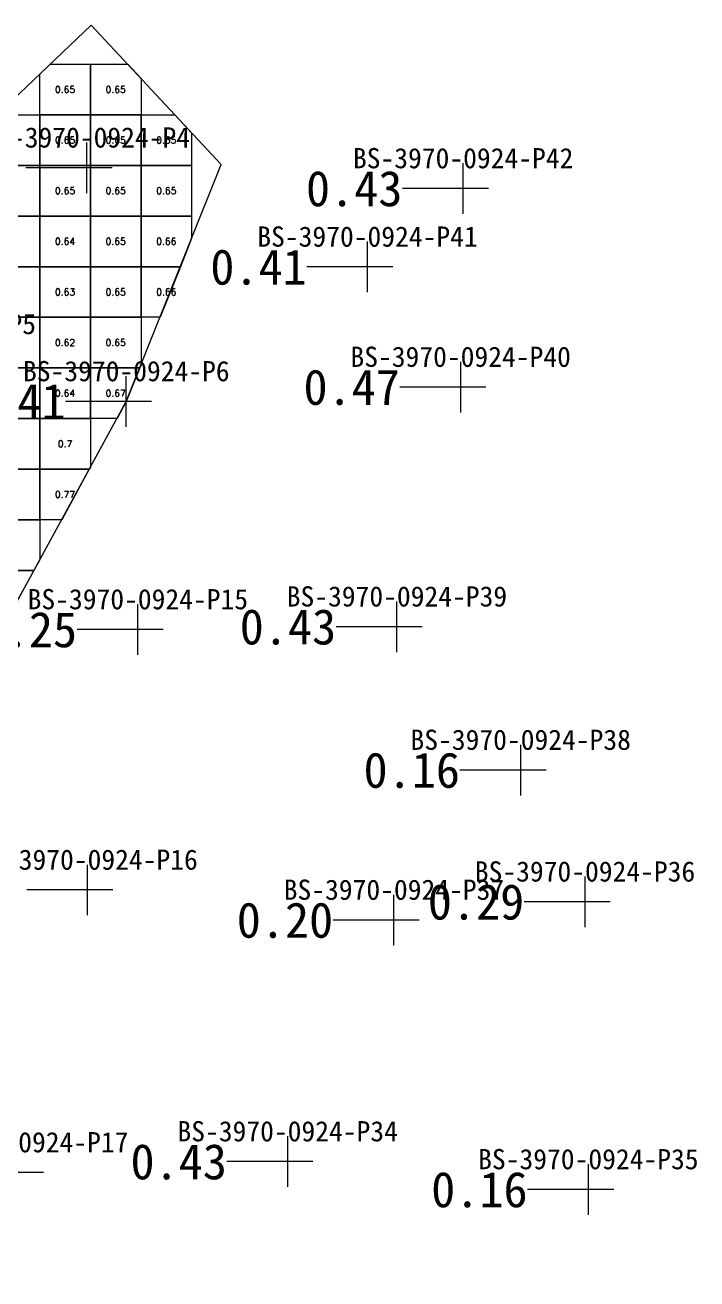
# Model space of a CAD drawing. Header units: inches. Extents: x 469949.6 to 469986.7, y 4349830.5 to 4349873.1.
# Drawn here: x 469972.35 to 469985.62, y 4349848.33 to 4349873.1 of the extents above; entities that cross this region are included whole.
import ezdxf
from ezdxf.enums import TextEntityAlignment as Align

# ---------------------------------------------------------------- set-up
doc = ezdxf.new("R2010")
doc.units = ezdxf.units.IN
doc.header["$MEASUREMENT"] = 0
for name, color, linetype, lineweight in [('点', 7, 'Continuous', 0), ('爆区方格网', 7, 'Continuous', 0), ('线条', 7, 'Continuous', 0), ('钻孔', 7, 'Continuous', 0)]:
    doc.layers.add(name, color=color, linetype=linetype, lineweight=lineweight)
doc.styles.add('3dmine_textStyle_1', font='txt.shx', dxfattribs={"height": 1, "bigfont": 'gbcbig.shx'})
doc.styles.add('3dmine_textStyle_2', font='', dxfattribs={"height": 1})
doc.styles.get('3dmine_textStyle_2').set_extended_font_data('SimSun-ExtB')

msp = doc.modelspace()

# ---------------------------------------------------------------- hatches: boundary and pattern name
at = {"layer": '钻孔', "linetype": 'Continuous', "lineweight": 0, "true_color": 0x00ffff, "extrusion": (0, 1, 0)}
msp.add_hatch(color=4, dxfattribs=at).paths.add_polyline_path([(-469974.572, 3960.474), (-469973.572, 3960.474), (-469973.572, 3971.474), (-469974.572, 3971.474)], flags=0)
at = {"layer": '钻孔', "linetype": 'Continuous', "lineweight": 0, "true_color": 0x808080, "extrusion": (0, 1, 0)}
for points in [[(-469982.007, 3960.174), (-469981.007, 3960.174), (-469981.007, 3969.174), (-469982.007, 3969.174)], [(-469980.118, 3960.241), (-469979.118, 3960.241), (-469979.118, 3969.241), (-469980.118, 3969.241)], [(-469981.958, 3959.549), (-469980.958, 3959.549), (-469980.958, 3969.549), (-469981.958, 3969.549)], [(-469975.354, 3960.384), (-469974.354, 3960.384), (-469974.354, 3971.384), (-469975.354, 3971.384)], [(-469975.582, 3960.267), (-469974.582, 3960.267), (-469974.582, 3971.267), (-469975.582, 3971.267)], [(-469980.699, 3960.431), (-469979.699, 3960.431), (-469979.699, 3969.431), (-469980.699, 3969.431)], [(-469983.144, 3959.645), (-469982.144, 3959.645), (-469982.144, 3969.645), (-469983.144, 3969.645)], [(-469974.589, 3959.999), (-469973.589, 3959.999), (-469973.589, 3970.999), (-469974.589, 3970.999)], [(-469984.414, 3960.461), (-469983.414, 3960.461), (-469983.414, 3969.461), (-469984.414, 3969.461)], [(-469980.64, 3959.534), (-469979.64, 3959.534), (-469979.64, 3969.534), (-469980.64, 3969.534)], [(-469978.541, 3960.451), (-469977.541, 3960.451), (-469977.541, 3970.451), (-469978.541, 3970.451)], [(-469973.219, 3959.983), (-469972.219, 3959.983), (-469972.219, 3970.983), (-469973.219, 3970.983)], [(-469984.48, 3959.643), (-469983.48, 3959.643), (-469983.48, 3969.643), (-469984.48, 3969.643)]]:
    msp.add_hatch(color=8, dxfattribs=at).paths.add_polyline_path(points, flags=0)

# ---------------------------------------------------------------- linework, layer by layer
at = {"color": 4, "linetype": 'Continuous', "lineweight": 0, "true_color": 0x00ffff, "elevation": 3967.064}
msp.add_lwpolyline([(469949.643, 4349856.824), (469953.351, 4349853.242), (469957.177, 4349854.112), (469959.157, 4349851.342), (469961.487, 4349848.529), (469966.962, 4349848.326), (469970.231, 4349850.533), (469970.966, 4349856.093), (469971.906, 4349861.186), (469974.354, 4349865.663), (469976.229, 4349870.344), (469976.229, 4349870.344), (469973.662, 4349873.101), (469970.686, 4349870.267), (469967.582, 4349866.348), (469966.694, 4349864.282), (469965.062, 4349864.128), (469961.067, 4349861.608), (469957.968, 4349859.238), (469952.822, 4349859.823), (469949.643, 4349856.824)], dxfattribs=at)
at = {"layer": '点', "color": 138, "linetype": 'Continuous', "lineweight": 0, "true_color": 0x004c4c}
for points, elevation in [([(469973.572, 4349869.78), (469973.572, 4349870.78)], 3971.474), ([(469981.007, 4349869.371), (469981.007, 4349870.371)], 3969.174), ([(469974.072, 4349870.28), (469973.072, 4349870.28)], 3971.474), ([(469981.507, 4349869.871), (469980.507, 4349869.871)], 3969.174), ([(469979.118, 4349867.822), (469979.118, 4349868.822)], 3969.241), ([(469979.618, 4349868.322), (469978.618, 4349868.322)], 3969.241), ([(469980.958, 4349865.447), (469980.958, 4349866.447)], 3969.549), ([(469974.354, 4349865.163), (469974.354, 4349866.163)], 3971.384), ([(469981.458, 4349865.947), (469980.458, 4349865.947)], 3969.549), ([(469974.854, 4349865.663), (469973.854, 4349865.663)], 3971.384), ([(469974.582, 4349860.657), (469974.582, 4349861.657)], 3971.267), ([(469979.699, 4349860.712), (469979.699, 4349861.712)], 3969.431), ([(469975.082, 4349861.157), (469974.082, 4349861.157)], 3971.267), ([(469980.199, 4349861.212), (469979.199, 4349861.212)], 3969.431), ([(469982.144, 4349857.88), (469982.144, 4349858.88)], 3969.645), ([(469982.644, 4349858.38), (469981.644, 4349858.38)], 3969.645), ([(469973.589, 4349855.511), (469973.589, 4349856.511)], 3970.999), ([(469983.414, 4349855.277), (469983.414, 4349856.277)], 3969.461), ([(469974.089, 4349856.011), (469973.089, 4349856.011)], 3970.999), ([(469979.64, 4349854.917), (469979.64, 4349855.917)], 3969.534), ([(469983.914, 4349855.777), (469982.914, 4349855.777)], 3969.461), ([(469980.14, 4349855.417), (469979.14, 4349855.417)], 3969.534), ([(469977.541, 4349850.144), (469977.541, 4349851.144)], 3970.451), ([(469978.041, 4349850.644), (469977.041, 4349850.644)], 3970.451), ([(469983.48, 4349849.593), (469983.48, 4349850.593)], 3969.643), ([(469972.719, 4349850.428), (469971.719, 4349850.428)], 3970.983), ([(469983.98, 4349850.093), (469982.98, 4349850.093)], 3969.643)]:
    msp.add_lwpolyline(points, dxfattribs=dict(at, elevation=elevation))
at = {"layer": '爆区方格网', "color": 4, "linetype": 'Continuous', "lineweight": 0, "true_color": 0x00ffff, "elevation": 3971.107}
for points in [[(469973.644, 4349871.327), (469972.644, 4349871.327), (469972.644, 4349872.131), (469972.85, 4349872.327), (469973.644, 4349872.327), (469973.644, 4349871.327)], [(469974.644, 4349872.046), (469974.644, 4349871.327), (469973.644, 4349871.327), (469973.644, 4349872.327), (469974.382, 4349872.327), (469974.644, 4349872.046)], [(469972.644, 4349870.327), (469971.644, 4349870.327), (469971.644, 4349871.179), (469971.799, 4349871.327), (469972.644, 4349871.327), (469972.644, 4349870.327)], [(469973.644, 4349870.327), (469972.644, 4349870.327), (469972.644, 4349871.327), (469973.644, 4349871.327), (469973.644, 4349870.327)], [(469974.644, 4349870.327), (469973.644, 4349870.327), (469973.644, 4349871.327), (469974.644, 4349871.327), (469974.644, 4349870.327)], [(469975.644, 4349870.972), (469975.644, 4349870.327), (469974.644, 4349870.327), (469974.644, 4349871.327), (469975.313, 4349871.327), (469975.644, 4349870.972)], [(469972.644, 4349869.327), (469971.644, 4349869.327), (469971.644, 4349870.327), (469972.644, 4349870.327), (469972.644, 4349869.327)], [(469973.644, 4349869.327), (469972.644, 4349869.327), (469972.644, 4349870.327), (469973.644, 4349870.327), (469973.644, 4349869.327)], [(469974.644, 4349869.327), (469973.644, 4349869.327), (469973.644, 4349870.327), (469974.644, 4349870.327), (469974.644, 4349869.327)], [(469975.644, 4349869.327), (469974.644, 4349869.327), (469974.644, 4349870.327), (469975.644, 4349870.327), (469975.644, 4349869.327)], [(469972.644, 4349868.327), (469971.644, 4349868.327), (469971.644, 4349869.327), (469972.644, 4349869.327), (469972.644, 4349868.327)], [(469973.644, 4349868.327), (469972.644, 4349868.327), (469972.644, 4349869.327), (469973.644, 4349869.327), (469973.644, 4349868.327)], [(469974.644, 4349868.327), (469973.644, 4349868.327), (469973.644, 4349869.327), (469974.644, 4349869.327), (469974.644, 4349868.327)], [(469975.644, 4349868.884), (469975.421, 4349868.327), (469974.644, 4349868.327), (469974.644, 4349869.327), (469975.644, 4349869.327), (469975.644, 4349868.884)], [(469972.644, 4349867.327), (469971.644, 4349867.327), (469971.644, 4349868.327), (469972.644, 4349868.327), (469972.644, 4349867.327)], [(469973.644, 4349867.327), (469972.644, 4349867.327), (469972.644, 4349868.327), (469973.644, 4349868.327), (469973.644, 4349867.327)], [(469974.644, 4349867.327), (469973.644, 4349867.327), (469973.644, 4349868.327), (469974.644, 4349868.327), (469974.644, 4349867.327)], [(469975.02, 4349867.327), (469974.644, 4349867.327), (469974.644, 4349868.327), (469975.421, 4349868.327), (469975.02, 4349867.327)], [(469972.644, 4349866.327), (469971.644, 4349866.327), (469971.644, 4349867.327), (469972.644, 4349867.327), (469972.644, 4349866.327)], [(469973.644, 4349866.327), (469972.644, 4349866.327), (469972.644, 4349867.327), (469973.644, 4349867.327), (469973.644, 4349866.327)], [(469974.644, 4349866.387), (469974.62, 4349866.327), (469973.644, 4349866.327), (469973.644, 4349867.327), (469974.644, 4349867.327), (469974.644, 4349866.387)], [(469972.644, 4349865.327), (469971.644, 4349865.327), (469971.644, 4349866.327), (469972.644, 4349866.327), (469972.644, 4349865.327)], [(469973.644, 4349865.327), (469972.644, 4349865.327), (469972.644, 4349866.327), (469973.644, 4349866.327), (469973.644, 4349865.327)], [(469974.354, 4349865.663), (469974.17, 4349865.327), (469973.644, 4349865.327), (469973.644, 4349866.327), (469974.62, 4349866.327), (469974.354, 4349865.663)], [(469972.644, 4349864.327), (469971.644, 4349864.327), (469971.644, 4349865.327), (469972.644, 4349865.327), (469972.644, 4349864.327)], [(469973.644, 4349864.364), (469973.623, 4349864.327), (469972.644, 4349864.327), (469972.644, 4349865.327), (469973.644, 4349865.327), (469973.644, 4349864.364)], [(469972.644, 4349863.327), (469971.644, 4349863.327), (469971.644, 4349864.327), (469972.644, 4349864.327), (469972.644, 4349863.327)], [(469973.077, 4349863.327), (469972.644, 4349863.327), (469972.644, 4349864.327), (469973.623, 4349864.327), (469973.077, 4349863.327)], [(469972.644, 4349862.535), (469972.53, 4349862.327), (469971.644, 4349862.327), (469971.644, 4349863.327), (469972.644, 4349863.327), (469972.644, 4349862.535)], [(469971.984, 4349861.327), (469971.644, 4349861.327), (469971.644, 4349862.327), (469972.53, 4349862.327), (469971.984, 4349861.327)]]:
    msp.add_lwpolyline(points, dxfattribs=at)
at = {"layer": '线条', "color": 138, "linetype": 'Continuous', "lineweight": 0, "true_color": 0x004c4c}
for points, elevation in [([(469973.572, 4349870.28), (469973.572, 4349870.28), (469973.572, 4349870.28)], 3971.474), ([(469981.007, 4349869.871), (469981.007, 4349869.871), (469981.007, 4349869.871)], 3969.174), ([(469979.118, 4349868.322), (469979.118, 4349868.322), (469979.118, 4349868.322)], 3969.241), ([(469980.958, 4349865.947), (469980.958, 4349865.947), (469980.958, 4349865.947)], 3969.549), ([(469974.354, 4349865.663), (469974.354, 4349865.663), (469974.354, 4349865.663)], 3971.384), ([(469974.582, 4349861.157), (469974.582, 4349861.157), (469974.582, 4349861.157)], 3971.267), ([(469979.699, 4349861.212), (469979.699, 4349861.212), (469979.699, 4349861.212)], 3969.431), ([(469982.144, 4349858.38), (469982.144, 4349858.38), (469982.144, 4349858.38)], 3969.645), ([(469973.589, 4349856.011), (469973.589, 4349856.011), (469973.589, 4349856.011)], 3970.999), ([(469983.414, 4349855.777), (469983.414, 4349855.777), (469983.414, 4349855.777)], 3969.461), ([(469979.64, 4349855.417), (469979.64, 4349855.417), (469979.64, 4349855.417)], 3969.534), ([(469977.541, 4349850.644), (469977.541, 4349850.644), (469977.541, 4349850.644)], 3970.451), ([(469983.48, 4349850.093), (469983.48, 4349850.093), (469983.48, 4349850.093)], 3969.643)]:
    msp.add_lwpolyline(points, dxfattribs=dict(at, elevation=elevation))
at = {"layer": '钻孔', "color": 4, "linetype": 'Continuous', "lineweight": 0, "true_color": 0x00ffff}
for elevation in [3971.474, 3960.474]:
    msp.add_lwpolyline([(469973.572, 4349870.28), (469972.372, 4349870.28)], dxfattribs=dict(at, elevation=elevation))
at = {"layer": '钻孔', "color": 8, "linetype": 'Continuous', "lineweight": 0, "true_color": 0x808080}
for points, elevation in [([(469981.007, 4349869.871), (469979.807, 4349869.871)], 3969.174), ([(469981.007, 4349869.871), (469979.807, 4349869.871)], 3960.174), ([(469979.118, 4349868.322), (469977.918, 4349868.322)], 3969.241), ([(469979.118, 4349868.322), (469977.918, 4349868.322)], 3960.241), ([(469980.958, 4349865.947), (469979.758, 4349865.947)], 3969.549), ([(469980.958, 4349865.947), (469979.758, 4349865.947)], 3959.549), ([(469974.354, 4349865.663), (469973.154, 4349865.663)], 3971.384), ([(469974.354, 4349865.663), (469973.154, 4349865.663)], 3960.384), ([(469974.582, 4349861.157), (469973.382, 4349861.157)], 3971.267), ([(469974.582, 4349861.157), (469973.382, 4349861.157)], 3960.267), ([(469979.699, 4349861.212), (469978.499, 4349861.212)], 3969.431), ([(469979.699, 4349861.212), (469978.499, 4349861.212)], 3960.431), ([(469982.144, 4349858.38), (469980.944, 4349858.38)], 3969.645), ([(469982.144, 4349858.38), (469980.944, 4349858.38)], 3959.645), ([(469973.589, 4349856.011), (469972.389, 4349856.011)], 3970.999), ([(469973.589, 4349856.011), (469972.389, 4349856.011)], 3959.999), ([(469983.414, 4349855.777), (469982.214, 4349855.777)], 3969.461), ([(469983.414, 4349855.777), (469982.214, 4349855.777)], 3960.461), ([(469979.64, 4349855.417), (469978.44, 4349855.417)], 3969.534), ([(469979.64, 4349855.417), (469978.44, 4349855.417)], 3959.534), ([(469977.541, 4349850.644), (469976.341, 4349850.644)], 3970.451), ([(469977.541, 4349850.644), (469976.341, 4349850.644)], 3960.451), ([(469983.48, 4349850.093), (469982.28, 4349850.093)], 3969.643), ([(469983.48, 4349850.093), (469982.28, 4349850.093)], 3959.643)]:
    msp.add_lwpolyline(points, dxfattribs=dict(at, elevation=elevation))

# ---------------------------------------------------------------- texts
at = {"color": 4, "linetype": 'Continuous', "lineweight": 0, "true_color": 0x00ffff, "style": '3dmine_textStyle_1'}
for s, p in [('0.65', (469973.144, 4349871.827, 3971.107)), ('0.65', (469974.144, 4349871.827, 3971.107)), ('0.65', (469973.144, 4349870.827, 3971.107)), ('0.65', (469974.144, 4349870.827, 3971.107)), ('0.65', (469975.144, 4349870.827, 3971.107)), ('0.65', (469973.144, 4349869.827, 3971.107)), ('0.65', (469974.144, 4349869.827, 3971.107)), ('0.65', (469975.144, 4349869.827, 3971.107)), ('0.64', (469973.144, 4349868.827, 3971.107)), ('0.65', (469974.144, 4349868.827, 3971.107)), ('0.66', (469975.144, 4349868.827, 3971.107)), ('0.63', (469973.144, 4349867.827, 3971.107)), ('0.65', (469974.144, 4349867.827, 3971.107)), ('0.66', (469975.144, 4349867.827, 3971.107)), ('0.62', (469973.144, 4349866.827, 3971.107)), ('0.65', (469974.144, 4349866.827, 3971.107)), ('0.64', (469973.144, 4349865.827, 3971.107)), ('0.67', (469974.144, 4349865.827, 3971.107)), ('0.7', (469973.144, 4349864.827, 3971.107)), ('0.77', (469973.144, 4349863.827, 3971.107))]:
    msp.add_text(s, height=0.1333, dxfattribs=at).set_placement(p, align=Align.MIDDLE_CENTER)
at = {"layer": '钻孔', "color": 138, "linetype": 'Continuous', "lineweight": 0, "true_color": 0x004c4c, "style": '3dmine_textStyle_2'}
for s, p in [('BS-3970-0924-P4', (469973.572, 4349870.68, 3971.474)), ('BS-3970-0924-P42', (469981.007, 4349870.271, 3969.174)), ('BS-3970-0924-P41', (469979.118, 4349868.722, 3969.241)), ('BS-3970-0924-P5', (469970.53, 4349866.994, 3971.38)), ('BS-3970-0924-P40', (469980.958, 4349866.347, 3969.549)), ('BS-3970-0924-P6', (469974.354, 4349866.063, 3971.384)), ('BS-3970-0924-P15', (469974.582, 4349861.557, 3971.267)), ('BS-3970-0924-P39', (469979.699, 4349861.612, 3969.431)), ('BS-3970-0924-P38', (469982.144, 4349858.78, 3969.645)), ('BS-3970-0924-P16', (469973.589, 4349856.411, 3970.999)), ('BS-3970-0924-P36', (469983.414, 4349856.177, 3969.461)), ('BS-3970-0924-P37', (469979.64, 4349855.817, 3969.534)), ('BS-3970-0924-P34', (469977.541, 4349851.044, 3970.451)), ('BS-3970-0924-P17', (469972.219, 4349850.828, 3970.983)), ('BS-3970-0924-P35', (469983.48, 4349850.493, 3969.643))]:
    msp.add_text(s, height=0.4, dxfattribs=at).set_placement(p, align=Align.CENTER)
at = {"layer": '钻孔', "color": 8, "linetype": 'Continuous', "lineweight": 0, "true_color": 0x808080, "style": '3dmine_textStyle_2'}
for s, p in [('0.43', (469979.807, 4349869.871, 3964.674)), ('0.41', (469977.918, 4349868.322, 3964.741)), ('0.47', (469979.758, 4349865.947, 3964.549)), ('0.41', (469973.154, 4349865.663, 3965.884)), ('0.25', (469973.382, 4349861.157, 3965.767)), ('0.43', (469978.499, 4349861.212, 3964.931)), ('0.16', (469980.944, 4349858.38, 3964.645)), ('0.29', (469982.214, 4349855.777, 3964.961)), ('0.20', (469978.44, 4349855.417, 3964.534)), ('0.43', (469976.341, 4349850.644, 3965.451)), ('0.16', (469982.28, 4349850.093, 3964.643))]:
    msp.add_text(s, height=0.7, dxfattribs=at).set_placement(p, align=Align.MIDDLE_RIGHT)

doc.saveas('drawing.dxf')
